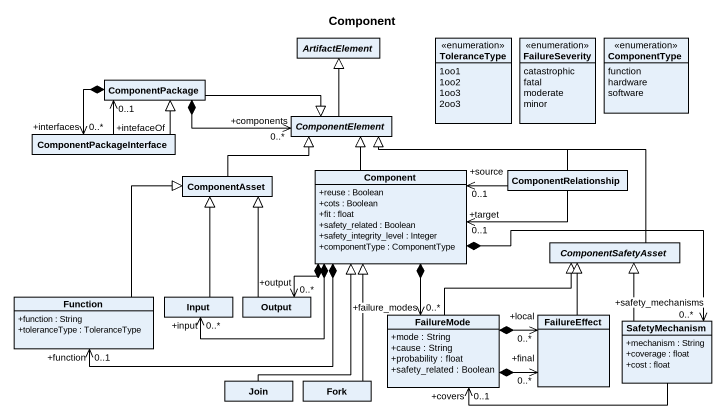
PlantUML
@startuml
title Component
hide circle
hide empty members
skinparam classAttributeIconSize 0
abstract class ArtifactElement
enum ToleranceType {
  1oo1
  1oo2
  1oo3
  2oo3
}
enum FailureSeverity {
  catastrophic
  fatal
  moderate
  minor
}
enum ComponentType {
  function
  hardware
  software
}
class ComponentPackage
class ComponentPackageInterface
abstract class ComponentElement
class ComponentAsset
class "Component" as Component_ {
  +reuse : Boolean
  +cots : Boolean
  +fit : float
  +safety_related : Boolean
  +safety_integrity_level : Integer
  +componentType : ComponentType
}
class ComponentRelationship
abstract class ComponentSafetyAsset
class Function {
  +function : String
  +toleranceType : ToleranceType
}
class Input
class Output
class FailureMode {
  +mode : String
  +cause : String
  +probability : float
  +safety_related : Boolean
}
class FailureEffect
class SafetyMechanism {
  +mechanism : String
  +coverage : float
  +cost : float
}
class Join
class "Fork" as Fork_
ComponentPackage *--> "+interfaces\n0..*" ComponentPackageInterface
ComponentPackage -right-|> ComponentElement
ComponentPackage *-right-> "+components\n0..*" ComponentElement
ComponentPackageInterface -up-|> ComponentPackage
ComponentPackageInterface -up-> "+intefaceOf\n0..1" ComponentPackage
ComponentElement -up-|> ArtifactElement
ComponentAsset -right-|> ComponentElement
Component_ -up-|> ComponentElement
Component_ *-left-> "+function\n0..1" Function
Component_ *-left-> "+input\n0..*" Input
Component_ *--> "+output\n0..*" Output
Component_ *--> "+failure_modes\n0..*" FailureMode
Component_ *-right-> "+safety_mechanisms\n0..*" SafetyMechanism
ComponentRelationship -left-|> ComponentElement
ComponentRelationship -left-> "+source\n0..1" Component_
ComponentRelationship -left-> "+target\n0..1" Component_
ComponentSafetyAsset -left-|> ComponentElement
Function -up-|> ComponentAsset
Input -up-|> ComponentAsset
Output -up-|> ComponentAsset
FailureMode -right-|> ComponentSafetyAsset
FailureMode *-right-> "+local\n0..*" FailureEffect
FailureMode *-right-> "+final\n0..*" FailureEffect
FailureEffect -up-|> ComponentSafetyAsset
SafetyMechanism -up-|> ComponentSafetyAsset
SafetyMechanism -left-> "+covers\n0..1" FailureMode
Join -up-|> Component_
Fork_ -up-|> Component_
@enduml
